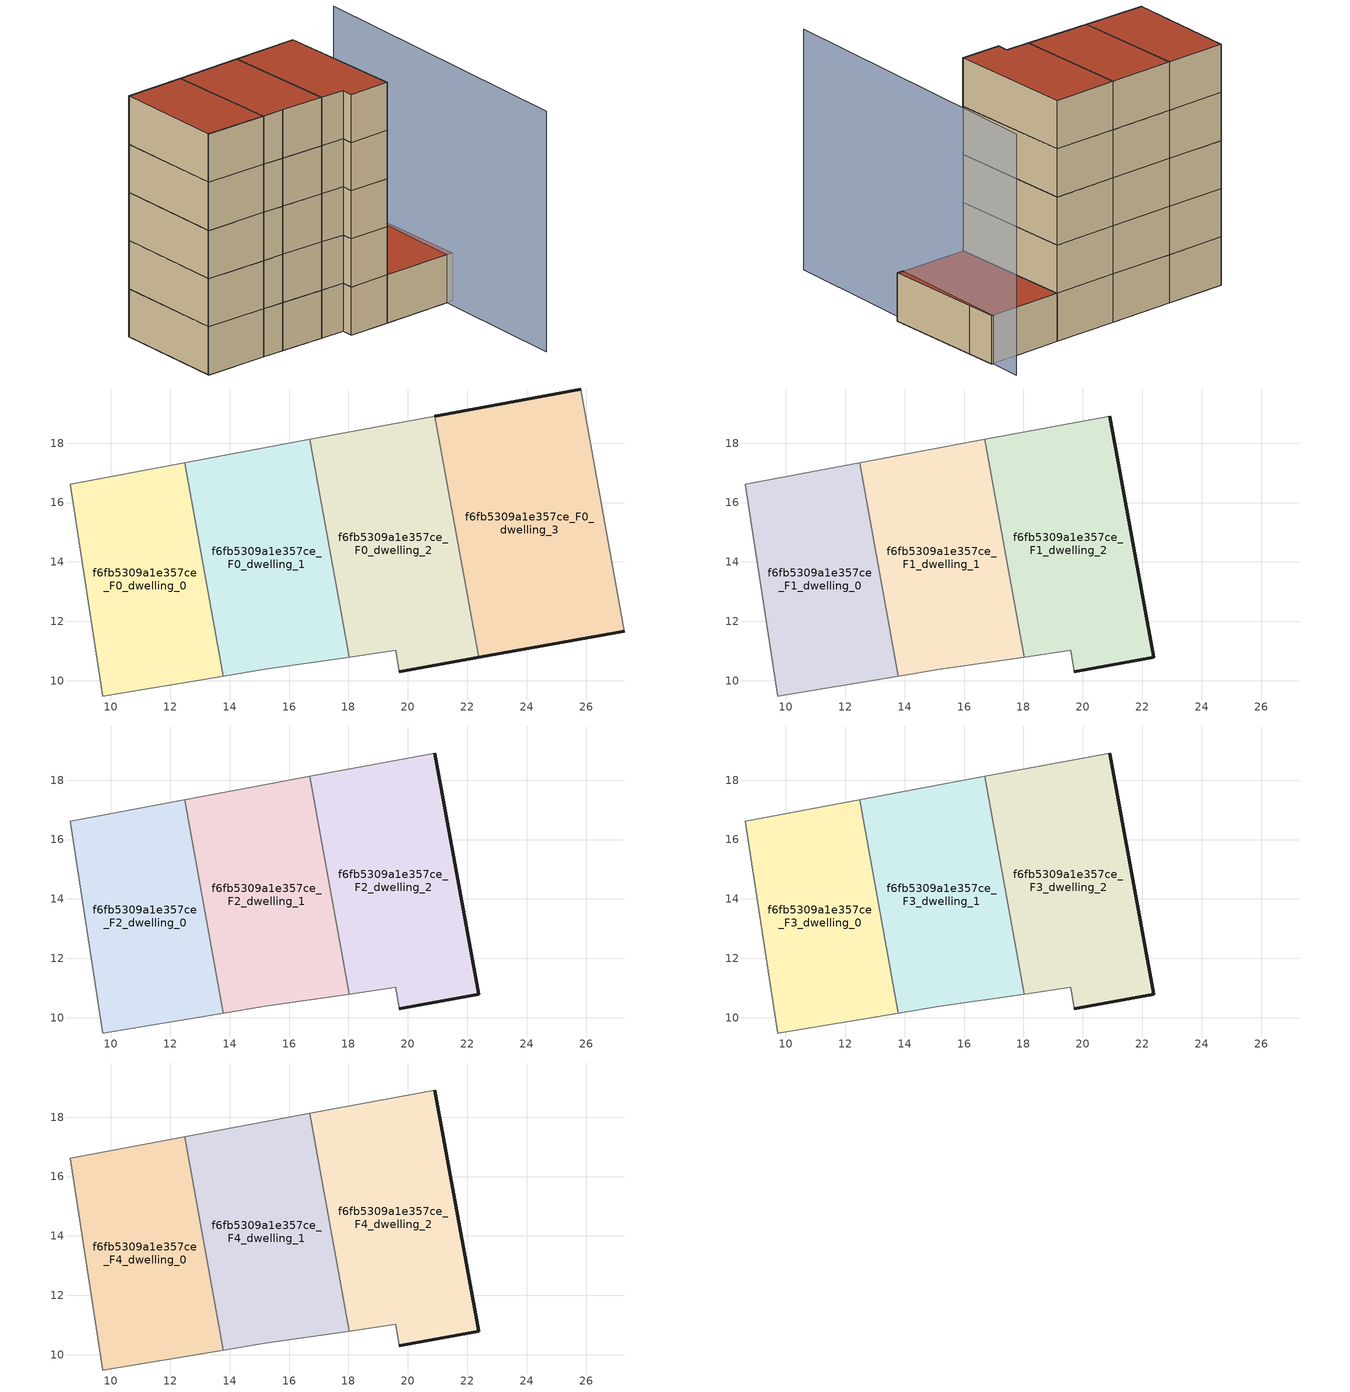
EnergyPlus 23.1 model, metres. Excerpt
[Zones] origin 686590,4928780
f6fb5309a1e357ce_F0_dwelling_0
 floor ground (EU_floor_Construction): 13.78,10.15 12.48,17.34 8.63,16.62 9.72,9.49 z0
 wall adiabatic (EU_wall_Construction): 13.78,10.15 9.72,9.49 8.63,16.62 12.48,17.34 z0:3
 wall to f6fb5309a1e357ce_F0_dwelling_1 (EU_wall_Construction): 12.48,17.34 13.78,10.15 z0:3
f6fb5309a1e357ce_F0_dwelling_1
 floor ground (EU_floor_Construction): 18.03,10.79 16.7,18.12 12.48,17.34 13.78,10.15 15.17,10.38 z0
 wall adiabatic (EU_wall_Construction): 12.48,17.34 16.7,18.12 / 18.03,10.79 15.17,10.38 13.78,10.15 z0:3
 wall to f6fb5309a1e357ce_F0_dwelling_2 (EU_wall_Construction): 16.7,18.12 18.03,10.79 z0:3
f6fb5309a1e357ce_F0_dwelling_2
 floor ground (EU_floor_Construction): 22.38,10.78 20.91,18.91 16.7,18.12 18.03,10.79 19.59,11.02 19.71,10.3 z0
 wall outside (EU_wall_Construction): 22.38,10.78 19.71,10.3 z0:3
 wall adiabatic (EU_wall_Construction): 16.7,18.12 20.91,18.91 / 19.71,10.3 19.59,11.02 18.03,10.79 z0:3
 wall to f6fb5309a1e357ce_F0_dwelling_3 (EU_wall_Construction): 20.91,18.91 22.38,10.78 z0:3
f6fb5309a1e357ce_F0_dwelling_3
 floor ground (EU_floor_Construction): 27.28,11.67 26.15,17.94 25.81,19.82 20.91,18.91 22.38,10.78 z0
 wall outside (EU_wall_Construction): 20.91,18.91 25.81,19.82 / 27.28,11.67 22.38,10.78 z0:3
 wall adiabatic (EU_wall_Construction): 25.81,19.82 26.15,17.94 27.28,11.67 z0:3
 roof outside (EU_roof_Construction): 25.81,19.82 26.15,17.94 27.28,11.67 22.38,10.78 20.91,18.91 z3
f6fb5309a1e357ce_F1_dwelling_0
 floor to f6fb5309a1e357ce_F0_dwelling_0 (EU_floor_Construction): 13.78,10.15 12.48,17.34 8.63,16.62 9.72,9.49 z3
 wall adiabatic (EU_wall_Construction): 13.78,10.15 9.72,9.49 8.63,16.62 12.48,17.34 z3:6
 wall to f6fb5309a1e357ce_F1_dwelling_1 (EU_wall_Construction): 12.48,17.34 13.78,10.15 z3:6
f6fb5309a1e357ce_F1_dwelling_1
 floor to f6fb5309a1e357ce_F0_dwelling_1 (EU_floor_Construction): 18.03,10.79 16.7,18.12 12.48,17.34 13.78,10.15 15.17,10.38 z3
 wall adiabatic (EU_wall_Construction): 12.48,17.34 16.7,18.12 / 18.03,10.79 15.17,10.38 13.78,10.15 z3:6
 wall to f6fb5309a1e357ce_F1_dwelling_2 (EU_wall_Construction): 16.7,18.12 18.03,10.79 z3:6
f6fb5309a1e357ce_F1_dwelling_2
 floor to f6fb5309a1e357ce_F0_dwelling_2 (EU_floor_Construction): 22.38,10.78 20.91,18.91 16.7,18.12 18.03,10.79 19.59,11.02 19.71,10.3 z3
 wall outside (EU_wall_Construction): 20.91,18.91 22.38,10.78 19.71,10.3 z3:6
 wall adiabatic (EU_wall_Construction): 16.7,18.12 20.91,18.91 / 19.71,10.3 19.59,11.02 18.03,10.79 z3:6
f6fb5309a1e357ce_F2_dwelling_0
 floor to f6fb5309a1e357ce_F1_dwelling_0 (EU_floor_Construction): 13.78,10.15 12.48,17.34 8.63,16.62 9.72,9.49 z6
 wall adiabatic (EU_wall_Construction): 13.78,10.15 9.72,9.49 8.63,16.62 12.48,17.34 z6:9
 wall to f6fb5309a1e357ce_F2_dwelling_1 (EU_wall_Construction): 12.48,17.34 13.78,10.15 z6:9
f6fb5309a1e357ce_F2_dwelling_1
 floor to f6fb5309a1e357ce_F1_dwelling_1 (EU_floor_Construction): 18.03,10.79 16.7,18.12 12.48,17.34 13.78,10.15 15.17,10.38 z6
 wall adiabatic (EU_wall_Construction): 12.48,17.34 16.7,18.12 / 18.03,10.79 15.17,10.38 13.78,10.15 z6:9
 wall to f6fb5309a1e357ce_F2_dwelling_2 (EU_wall_Construction): 16.7,18.12 18.03,10.79 z6:9
f6fb5309a1e357ce_F2_dwelling_2
 floor to f6fb5309a1e357ce_F1_dwelling_2 (EU_floor_Construction): 22.38,10.78 20.91,18.91 16.7,18.12 18.03,10.79 19.59,11.02 19.71,10.3 z6
 wall outside (EU_wall_Construction): 20.91,18.91 22.38,10.78 19.71,10.3 z6:9
 wall adiabatic (EU_wall_Construction): 16.7,18.12 20.91,18.91 / 19.71,10.3 19.59,11.02 18.03,10.79 z6:9
f6fb5309a1e357ce_F3_dwelling_0
 floor to f6fb5309a1e357ce_F2_dwelling_0 (EU_floor_Construction): 13.78,10.15 12.48,17.34 8.63,16.62 9.72,9.49 z9
 wall adiabatic (EU_wall_Construction): 13.78,10.15 9.72,9.49 8.63,16.62 12.48,17.34 z9:12
 wall to f6fb5309a1e357ce_F3_dwelling_1 (EU_wall_Construction): 12.48,17.34 13.78,10.15 z9:12
f6fb5309a1e357ce_F3_dwelling_1
 floor to f6fb5309a1e357ce_F2_dwelling_1 (EU_floor_Construction): 18.03,10.79 16.7,18.12 12.48,17.34 13.78,10.15 15.17,10.38 z9
 wall adiabatic (EU_wall_Construction): 12.48,17.34 16.7,18.12 / 18.03,10.79 15.17,10.38 13.78,10.15 z9:12
 wall to f6fb5309a1e357ce_F3_dwelling_2 (EU_wall_Construction): 16.7,18.12 18.03,10.79 z9:12
f6fb5309a1e357ce_F3_dwelling_2
 floor to f6fb5309a1e357ce_F2_dwelling_2 (EU_floor_Construction): 22.38,10.78 20.91,18.91 16.7,18.12 18.03,10.79 19.59,11.02 19.71,10.3 z9
 wall outside (EU_wall_Construction): 20.91,18.91 22.38,10.78 19.71,10.3 z9:12
 wall adiabatic (EU_wall_Construction): 16.7,18.12 20.91,18.91 / 19.71,10.3 19.59,11.02 18.03,10.79 z9:12
f6fb5309a1e357ce_F4_dwelling_0
 floor to f6fb5309a1e357ce_F3_dwelling_0 (EU_floor_Construction): 13.78,10.15 12.48,17.34 8.63,16.62 9.72,9.49 z12
 wall adiabatic (EU_wall_Construction): 13.78,10.15 9.72,9.49 8.63,16.62 12.48,17.34 z12:15
 wall to f6fb5309a1e357ce_F4_dwelling_1 (EU_wall_Construction): 12.48,17.34 13.78,10.15 z12:15
 roof outside (EU_roof_Construction): 12.48,17.34 13.78,10.15 9.72,9.49 8.63,16.62 z15
f6fb5309a1e357ce_F4_dwelling_1
 floor to f6fb5309a1e357ce_F3_dwelling_1 (EU_floor_Construction): 18.03,10.79 16.7,18.12 12.48,17.34 13.78,10.15 15.17,10.38 z12
 wall adiabatic (EU_wall_Construction): 12.48,17.34 16.7,18.12 / 18.03,10.79 15.17,10.38 13.78,10.15 z12:15
 wall to f6fb5309a1e357ce_F4_dwelling_2 (EU_wall_Construction): 16.7,18.12 18.03,10.79 z12:15
 roof outside (EU_roof_Construction): 16.7,18.12 18.03,10.79 15.17,10.38 13.78,10.15 12.48,17.34 z15
f6fb5309a1e357ce_F4_dwelling_2
 floor to f6fb5309a1e357ce_F3_dwelling_2 (EU_floor_Construction): 22.38,10.78 20.91,18.91 16.7,18.12 18.03,10.79 19.59,11.02 19.71,10.3 z12
 wall outside (EU_wall_Construction): 20.91,18.91 22.38,10.78 19.71,10.3 z12:15
 wall adiabatic (EU_wall_Construction): 16.7,18.12 20.91,18.91 / 19.71,10.3 19.59,11.02 18.03,10.79 z12:15
 roof outside (EU_roof_Construction): 20.91,18.91 22.38,10.78 19.71,10.3 19.59,11.02 18.03,10.79 16.7,18.12 z15
shading: 9.72,9.55 19.58,11.06 / 28.08,2.53 25.42,21.91 z0:15
[Building]
EU S2 Campaign: North Axis=0; Terrain=City; Solar Distribution=FullExterior
[Site:Location]
Bologna: Latitude=44.5; Longitude=11.25; Time Zone=1; Elevation=37
[SizingPeriod:WeatherFileDays]
AnnualSizingPeriod: Begin Month=1; Begin Day of Month=1; End Month=12; End Day of Month=31; Day of Week for Start Day=Monday; Use Weather File Daylight Saving Period=No; Use Weather File Rain and Snow Indicators=No
[MATERIAL]
EU_InternalMass_Material: Roughness=MediumRough; Thickness=0.1; Conductivity=1; Density=1800; Specific Heat=900; Thermal Absorptance=0.9; Solar Absorptance=0.7; Visible Absorptance=0.7
[MATERIAL:NOMASS] Roughness=MediumRough; Thermal Absorptance=0.9; Solar Absorptance=0.7; Visible Absorptance=0.7
Name | Thermal Resistance
EU_wall_NoMass | 0.905828
EU_roof_NoMass | 0.37593
EU_floor_NoMass | 0.67114
[CONSTRUCTION]
EU_wall_Construction: EU_wall_NoMass
EU_roof_Construction: EU_roof_NoMass
EU_floor_Construction: EU_floor_NoMass
EU_InternalMass_Construction: EU_InternalMass_Material
[ZONE] Type=1; Multiplier=1; Ceiling Height=autocalculate; Floor Area=autocalculate; Part of Total Floor Area=Yes
Name | Volume
f6fb5309a1e357ce_F0_dwelling_0; f6fb5309a1e357ce_F1_dwelling_0; f6fb5309a1e357ce_F2_dwelling_0; f6fb5309a1e357ce_F3_dwelling_0; f6fb5309a1e357ce_F4_dwelling_0 | 87.3545
f6fb5309a1e357ce_F0_dwelling_1 | 94.9189
f6fb5309a1e357ce_F1_dwelling_1; f6fb5309a1e357ce_F2_dwelling_1; f6fb5309a1e357ce_F3_dwelling_1; f6fb5309a1e357ce_F4_dwelling_1 | 94.9197
f6fb5309a1e357ce_F0_dwelling_2 | 102.235
f6fb5309a1e357ce_F1_dwelling_2; f6fb5309a1e357ce_F2_dwelling_2; f6fb5309a1e357ce_F3_dwelling_2; f6fb5309a1e357ce_F4_dwelling_2 | 102.234
f6fb5309a1e357ce_F0_dwelling_3 | 123.721
[INTERNALMASS] Construction=EU_InternalMass_Construction
Name | Zone or ZoneList | Surface Area
f6fb5309a1e357ce_F0_dwelling_0_EU_InternalMass | f6fb5309a1e357ce_F0_dwelling_0 | 29.1182
f6fb5309a1e357ce_F0_dwelling_1_EU_InternalMass | f6fb5309a1e357ce_F0_dwelling_1 | 31.6397
f6fb5309a1e357ce_F0_dwelling_2_EU_InternalMass | f6fb5309a1e357ce_F0_dwelling_2 | 34.0782
f6fb5309a1e357ce_F0_dwelling_3_EU_InternalMass | f6fb5309a1e357ce_F0_dwelling_3 | 41.2402
f6fb5309a1e357ce_F1_dwelling_0_EU_InternalMass | f6fb5309a1e357ce_F1_dwelling_0 | 34.0188
f6fb5309a1e357ce_F1_dwelling_1_EU_InternalMass | f6fb5309a1e357ce_F1_dwelling_1 | 34.0198
f6fb5309a1e357ce_F1_dwelling_2_EU_InternalMass | f6fb5309a1e357ce_F1_dwelling_2 | 68.039
f6fb5309a1e357ce_F2_dwelling_0_EU_InternalMass | f6fb5309a1e357ce_F2_dwelling_0 | 34.0188
f6fb5309a1e357ce_F2_dwelling_1_EU_InternalMass | f6fb5309a1e357ce_F2_dwelling_1 | 34.0198
f6fb5309a1e357ce_F2_dwelling_2_EU_InternalMass | f6fb5309a1e357ce_F2_dwelling_2 | 68.039
f6fb5309a1e357ce_F3_dwelling_0_EU_InternalMass | f6fb5309a1e357ce_F3_dwelling_0 | 34.0188
f6fb5309a1e357ce_F3_dwelling_1_EU_InternalMass | f6fb5309a1e357ce_F3_dwelling_1 | 34.0198
f6fb5309a1e357ce_F3_dwelling_2_EU_InternalMass | f6fb5309a1e357ce_F3_dwelling_2 | 68.039
f6fb5309a1e357ce_F4_dwelling_0_EU_InternalMass | f6fb5309a1e357ce_F4_dwelling_0 | 34.0188
f6fb5309a1e357ce_F4_dwelling_1_EU_InternalMass | f6fb5309a1e357ce_F4_dwelling_1 | 34.0198
f6fb5309a1e357ce_F4_dwelling_2_EU_InternalMass | f6fb5309a1e357ce_F4_dwelling_2 | 68.039
[OTHEREQUIPMENT] Fuel Type=Electricity; Design Level Calculation Method=Watts/Area; Power per Zone Floor Area=1; Fraction Latent=0; Fraction Radiant=0; Fraction Lost=0; Carbon Dioxide Generation Rate=0; EndUse Subcategory=EU_Step8_InternalGains
Name | Zone or ZoneList or Space or SpaceList | Schedule
EU_Step8_InternalGain_f6fb5309a1e357ce_F0_dwelling_0_f000 | f6fb5309a1e357ce_F0_dwelling_0 | EU_Step8_GainSchedule_f6fb5309a1e357ce_F0_dwelling_0_f000
EU_Step8_InternalGain_f6fb5309a1e357ce_F0_dwelling_1_f000 | f6fb5309a1e357ce_F0_dwelling_1 | EU_Step8_GainSchedule_f6fb5309a1e357ce_F0_dwelling_1_f000
EU_Step8_InternalGain_f6fb5309a1e357ce_F0_dwelling_2_f000 | f6fb5309a1e357ce_F0_dwelling_2 | EU_Step8_GainSchedule_f6fb5309a1e357ce_F0_dwelling_2_f000
EU_Step8_InternalGain_f6fb5309a1e357ce_F0_dwelling_3_f000 | f6fb5309a1e357ce_F0_dwelling_3 | EU_Step8_GainSchedule_f6fb5309a1e357ce_F0_dwelling_3_f000
EU_Step8_InternalGain_f6fb5309a1e357ce_F1_dwelling_0_f000 | f6fb5309a1e357ce_F1_dwelling_0 | EU_Step8_GainSchedule_f6fb5309a1e357ce_F1_dwelling_0_f000
EU_Step8_InternalGain_f6fb5309a1e357ce_F1_dwelling_1_f000 | f6fb5309a1e357ce_F1_dwelling_1 | EU_Step8_GainSchedule_f6fb5309a1e357ce_F1_dwelling_1_f000
EU_Step8_InternalGain_f6fb5309a1e357ce_F1_dwelling_2_f000 | f6fb5309a1e357ce_F1_dwelling_2 | EU_Step8_GainSchedule_f6fb5309a1e357ce_F1_dwelling_2_f000
EU_Step8_InternalGain_f6fb5309a1e357ce_F2_dwelling_0_f000 | f6fb5309a1e357ce_F2_dwelling_0 | EU_Step8_GainSchedule_f6fb5309a1e357ce_F2_dwelling_0_f000
EU_Step8_InternalGain_f6fb5309a1e357ce_F2_dwelling_1_f000 | f6fb5309a1e357ce_F2_dwelling_1 | EU_Step8_GainSchedule_f6fb5309a1e357ce_F2_dwelling_1_f000
EU_Step8_InternalGain_f6fb5309a1e357ce_F2_dwelling_2_f000 | f6fb5309a1e357ce_F2_dwelling_2 | EU_Step8_GainSchedule_f6fb5309a1e357ce_F2_dwelling_2_f000
EU_Step8_InternalGain_f6fb5309a1e357ce_F3_dwelling_0_f000 | f6fb5309a1e357ce_F3_dwelling_0 | EU_Step8_GainSchedule_f6fb5309a1e357ce_F3_dwelling_0_f000
EU_Step8_InternalGain_f6fb5309a1e357ce_F3_dwelling_1_f000 | f6fb5309a1e357ce_F3_dwelling_1 | EU_Step8_GainSchedule_f6fb5309a1e357ce_F3_dwelling_1_f000
EU_Step8_InternalGain_f6fb5309a1e357ce_F3_dwelling_2_f000 | f6fb5309a1e357ce_F3_dwelling_2 | EU_Step8_GainSchedule_f6fb5309a1e357ce_F3_dwelling_2_f000
EU_Step8_InternalGain_f6fb5309a1e357ce_F4_dwelling_0_f000 | f6fb5309a1e357ce_F4_dwelling_0 | EU_Step8_GainSchedule_f6fb5309a1e357ce_F4_dwelling_0_f000
EU_Step8_InternalGain_f6fb5309a1e357ce_F4_dwelling_1_f000 | f6fb5309a1e357ce_F4_dwelling_1 | EU_Step8_GainSchedule_f6fb5309a1e357ce_F4_dwelling_1_f000
EU_Step8_InternalGain_f6fb5309a1e357ce_F4_dwelling_2_f000 | f6fb5309a1e357ce_F4_dwelling_2 | EU_Step8_GainSchedule_f6fb5309a1e357ce_F4_dwelling_2_f000
[ZONEVENTILATION:DESIGNFLOWRATE] Schedule=EU_AlwaysOn; Design Flow Rate Calculation Method=AirChanges/Hour; Air Changes per Hour=0.73129; Ventilation Type=Natural; Fan Pressure Rise=0; Fan Total Efficiency=1; Constant Term Coefficient=1; Temperature Term Coefficient=0; Velocity Term Coefficient=0; Velocity Squared Term Coefficient=0; Minimum Indoor Temperature=-100; Maximum Indoor Temperature=100; Delta Temperature=-100; Minimum Outdoor Temperature=-100; Maximum Outdoor Temperature=100; Maximum Wind Speed=40
Name | Zone or ZoneList or Space or SpaceList
EU_ConstantAir_f6fb5309a1e357ce_F0_dwelling_0 | f6fb5309a1e357ce_F0_dwelling_0
EU_ConstantAir_f6fb5309a1e357ce_F0_dwelling_1 | f6fb5309a1e357ce_F0_dwelling_1
EU_ConstantAir_f6fb5309a1e357ce_F0_dwelling_2 | f6fb5309a1e357ce_F0_dwelling_2
EU_ConstantAir_f6fb5309a1e357ce_F0_dwelling_3 | f6fb5309a1e357ce_F0_dwelling_3
EU_ConstantAir_f6fb5309a1e357ce_F1_dwelling_0 | f6fb5309a1e357ce_F1_dwelling_0
EU_ConstantAir_f6fb5309a1e357ce_F1_dwelling_1 | f6fb5309a1e357ce_F1_dwelling_1
EU_ConstantAir_f6fb5309a1e357ce_F1_dwelling_2 | f6fb5309a1e357ce_F1_dwelling_2
EU_ConstantAir_f6fb5309a1e357ce_F2_dwelling_0 | f6fb5309a1e357ce_F2_dwelling_0
EU_ConstantAir_f6fb5309a1e357ce_F2_dwelling_1 | f6fb5309a1e357ce_F2_dwelling_1
EU_ConstantAir_f6fb5309a1e357ce_F2_dwelling_2 | f6fb5309a1e357ce_F2_dwelling_2
EU_ConstantAir_f6fb5309a1e357ce_F3_dwelling_0 | f6fb5309a1e357ce_F3_dwelling_0
EU_ConstantAir_f6fb5309a1e357ce_F3_dwelling_1 | f6fb5309a1e357ce_F3_dwelling_1
EU_ConstantAir_f6fb5309a1e357ce_F3_dwelling_2 | f6fb5309a1e357ce_F3_dwelling_2
EU_ConstantAir_f6fb5309a1e357ce_F4_dwelling_0 | f6fb5309a1e357ce_F4_dwelling_0
EU_ConstantAir_f6fb5309a1e357ce_F4_dwelling_1 | f6fb5309a1e357ce_F4_dwelling_1
EU_ConstantAir_f6fb5309a1e357ce_F4_dwelling_2 | f6fb5309a1e357ce_F4_dwelling_2
[HVACTEMPLATE:THERMOSTAT] Constant Heating Setpoint=20; Constant Cooling Setpoint=50
EU_HeatOnly_f6fb5309a1e357ce_F0_dwelling_0; EU_HeatOnly_f6fb5309a1e357ce_F0_dwelling_1; EU_HeatOnly_f6fb5309a1e357ce_F0_dwelling_2; EU_HeatOnly_f6fb5309a1e357ce_F0_dwelling_3; EU_HeatOnly_f6fb5309a1e357ce_F1_dwelling_0; EU_HeatOnly_f6fb5309a1e357ce_F1_dwelling_1; EU_HeatOnly_f6fb5309a1e357ce_F1_dwelling_2; EU_HeatOnly_f6fb5309a1e357ce_F2_dwelling_0; EU_HeatOnly_f6fb5309a1e357ce_F2_dwelling_1; EU_HeatOnly_f6fb5309a1e357ce_F2_dwelling_2; EU_HeatOnly_f6fb5309a1e357ce_F3_dwelling_0; EU_HeatOnly_f6fb5309a1e357ce_F3_dwelling_1; EU_HeatOnly_f6fb5309a1e357ce_F3_dwelling_2; EU_HeatOnly_f6fb5309a1e357ce_F4_dwelling_0; EU_HeatOnly_f6fb5309a1e357ce_F4_dwelling_1; EU_HeatOnly_f6fb5309a1e357ce_F4_dwelling_2
[HVACTEMPLATE:ZONE:IDEALLOADSAIRSYSTEM] System Availability Schedule=EU_AlwaysOn; Maximum Heating Supply Air Temperature=50; Minimum Cooling Supply Air Temperature=13; Maximum Heating Supply Air Humidity Ratio=0.0156; Minimum Cooling Supply Air Humidity Ratio=0.0077; Heating Limit=NoLimit; Cooling Limit=NoLimit; Heating Availability Schedule=EU_AlwaysOn; Cooling Availability Schedule=EU_CoolingOff; Dehumidification Control Type=ConstantSensibleHeatRatio; Cooling Sensible Heat Ratio=0.7; Dehumidification Setpoint=60; Humidification Control Type=None; Humidification Setpoint=30; Outdoor Air Method=None; Outdoor Air Flow Rate per Person=0.00944; Outdoor Air Flow Rate per Zone Floor Area=0; Outdoor Air Flow Rate per Zone=0; Demand Controlled Ventilation Type=None; Outdoor Air Economizer Type=NoEconomizer; Heat Recovery Type=None; Sensible Heat Recovery Effectiveness=0.7; Latent Heat Recovery Effectiveness=0.65
Name | Template Thermostat
f6fb5309a1e357ce_F0_dwelling_0 | EU_HeatOnly_f6fb5309a1e357ce_F0_dwelling_0
f6fb5309a1e357ce_F0_dwelling_1 | EU_HeatOnly_f6fb5309a1e357ce_F0_dwelling_1
f6fb5309a1e357ce_F0_dwelling_2 | EU_HeatOnly_f6fb5309a1e357ce_F0_dwelling_2
f6fb5309a1e357ce_F0_dwelling_3 | EU_HeatOnly_f6fb5309a1e357ce_F0_dwelling_3
f6fb5309a1e357ce_F1_dwelling_0 | EU_HeatOnly_f6fb5309a1e357ce_F1_dwelling_0
f6fb5309a1e357ce_F1_dwelling_1 | EU_HeatOnly_f6fb5309a1e357ce_F1_dwelling_1
f6fb5309a1e357ce_F1_dwelling_2 | EU_HeatOnly_f6fb5309a1e357ce_F1_dwelling_2
f6fb5309a1e357ce_F2_dwelling_0 | EU_HeatOnly_f6fb5309a1e357ce_F2_dwelling_0
f6fb5309a1e357ce_F2_dwelling_1 | EU_HeatOnly_f6fb5309a1e357ce_F2_dwelling_1
f6fb5309a1e357ce_F2_dwelling_2 | EU_HeatOnly_f6fb5309a1e357ce_F2_dwelling_2
f6fb5309a1e357ce_F3_dwelling_0 | EU_HeatOnly_f6fb5309a1e357ce_F3_dwelling_0
f6fb5309a1e357ce_F3_dwelling_1 | EU_HeatOnly_f6fb5309a1e357ce_F3_dwelling_1
f6fb5309a1e357ce_F3_dwelling_2 | EU_HeatOnly_f6fb5309a1e357ce_F3_dwelling_2
f6fb5309a1e357ce_F4_dwelling_0 | EU_HeatOnly_f6fb5309a1e357ce_F4_dwelling_0
f6fb5309a1e357ce_F4_dwelling_1 | EU_HeatOnly_f6fb5309a1e357ce_F4_dwelling_1
f6fb5309a1e357ce_F4_dwelling_2 | EU_HeatOnly_f6fb5309a1e357ce_F4_dwelling_2
[SIZING:ZONE] Zone Cooling Design Supply Air Temperature Input Method=SupplyAirTemperature; Zone Cooling Design Supply Air Temperature=13; Zone Heating Design Supply Air Temperature Input Method=SupplyAirTemperature; Zone Heating Design Supply Air Temperature=50; Zone Cooling Design Supply Air Humidity Ratio=0.008; Zone Heating Design Supply Air Humidity Ratio=0.008; Cooling Design Air Flow Method=DesignDay; Cooling Design Air Flow Rate=0; Cooling Minimum Air Flow per Zone Floor Area=0.000762; Cooling Minimum Air Flow=0; Cooling Minimum Air Flow Fraction=0.2; Heating Design Air Flow Method=DesignDay; Heating Design Air Flow Rate=0; Heating Maximum Air Flow per Zone Floor Area=0.002032; Heating Maximum Air Flow=0.141576; Heating Maximum Air Flow Fraction=0.3; Account for Dedicated Outdoor Air System=No; Dedicated Outdoor Air System Control Strategy=NeutralSupplyAir; Dedicated Outdoor Air Low Setpoint Temperature for Design=autosize; Dedicated Outdoor Air High Setpoint Temperature for Design=autosize; Zone Load Sizing Method=Sensible Load Only No Latent Load; Zone Latent Cooling Design Supply Air Humidity Ratio Input Method=HumidityRatioDifference; Zone Cooling Design Supply Air Humidity Ratio Difference=0.005; Zone Latent Heating Design Supply Air Humidity Ratio Input Method=HumidityRatioDifference; Zone Humidification Design Supply Air Humidity Ratio Difference=0.005
f6fb5309a1e357ce_F0_dwelling_0; f6fb5309a1e357ce_F0_dwelling_1; f6fb5309a1e357ce_F0_dwelling_2; f6fb5309a1e357ce_F0_dwelling_3; f6fb5309a1e357ce_F1_dwelling_0; f6fb5309a1e357ce_F1_dwelling_1; f6fb5309a1e357ce_F1_dwelling_2; f6fb5309a1e357ce_F2_dwelling_0; f6fb5309a1e357ce_F2_dwelling_1; f6fb5309a1e357ce_F2_dwelling_2; f6fb5309a1e357ce_F3_dwelling_0; f6fb5309a1e357ce_F3_dwelling_1; f6fb5309a1e357ce_F3_dwelling_2; f6fb5309a1e357ce_F4_dwelling_0; f6fb5309a1e357ce_F4_dwelling_1; f6fb5309a1e357ce_F4_dwelling_2
[SCHEDULE:CONSTANT]
Name | Hourly Value
EU_AlwaysOn | 1
EU_CoolingOff | 0
[SCHEDULE:FILE] Column Number=1; Rows to Skip at Top=0; Number of Hours of Data=8760; Column Separator=Comma; Interpolate to Timestep=No; Minutes per Item=60; Adjust Schedule for Daylight Savings=Yes
Name | File
EU_Step8_GainSchedule_f6fb5309a1e357ce_F0_dwelling_0_f000 | ../../schedules/f6fb5309a1e357ce/f6fb5309a1e357ce_F0_dwelling_0_f000_gain.csv
EU_Step8_GainSchedule_f6fb5309a1e357ce_F0_dwelling_1_f000 | ../../schedules/f6fb5309a1e357ce/f6fb5309a1e357ce_F0_dwelling_1_f000_gain.csv
EU_Step8_GainSchedule_f6fb5309a1e357ce_F0_dwelling_2_f000 | ../../schedules/f6fb5309a1e357ce/f6fb5309a1e357ce_F0_dwelling_2_f000_gain.csv
EU_Step8_GainSchedule_f6fb5309a1e357ce_F0_dwelling_3_f000 | ../../schedules/f6fb5309a1e357ce/f6fb5309a1e357ce_F0_dwelling_3_f000_gain.csv
EU_Step8_GainSchedule_f6fb5309a1e357ce_F1_dwelling_0_f000 | ../../schedules/f6fb5309a1e357ce/f6fb5309a1e357ce_F1_dwelling_0_f000_gain.csv
EU_Step8_GainSchedule_f6fb5309a1e357ce_F1_dwelling_1_f000 | ../../schedules/f6fb5309a1e357ce/f6fb5309a1e357ce_F1_dwelling_1_f000_gain.csv
EU_Step8_GainSchedule_f6fb5309a1e357ce_F1_dwelling_2_f000 | ../../schedules/f6fb5309a1e357ce/f6fb5309a1e357ce_F1_dwelling_2_f000_gain.csv
EU_Step8_GainSchedule_f6fb5309a1e357ce_F2_dwelling_0_f000 | ../../schedules/f6fb5309a1e357ce/f6fb5309a1e357ce_F2_dwelling_0_f000_gain.csv
EU_Step8_GainSchedule_f6fb5309a1e357ce_F2_dwelling_1_f000 | ../../schedules/f6fb5309a1e357ce/f6fb5309a1e357ce_F2_dwelling_1_f000_gain.csv
EU_Step8_GainSchedule_f6fb5309a1e357ce_F2_dwelling_2_f000 | ../../schedules/f6fb5309a1e357ce/f6fb5309a1e357ce_F2_dwelling_2_f000_gain.csv
EU_Step8_GainSchedule_f6fb5309a1e357ce_F3_dwelling_0_f000 | ../../schedules/f6fb5309a1e357ce/f6fb5309a1e357ce_F3_dwelling_0_f000_gain.csv
EU_Step8_GainSchedule_f6fb5309a1e357ce_F3_dwelling_1_f000 | ../../schedules/f6fb5309a1e357ce/f6fb5309a1e357ce_F3_dwelling_1_f000_gain.csv
EU_Step8_GainSchedule_f6fb5309a1e357ce_F3_dwelling_2_f000 | ../../schedules/f6fb5309a1e357ce/f6fb5309a1e357ce_F3_dwelling_2_f000_gain.csv
EU_Step8_GainSchedule_f6fb5309a1e357ce_F4_dwelling_0_f000 | ../../schedules/f6fb5309a1e357ce/f6fb5309a1e357ce_F4_dwelling_0_f000_gain.csv
EU_Step8_GainSchedule_f6fb5309a1e357ce_F4_dwelling_1_f000 | ../../schedules/f6fb5309a1e357ce/f6fb5309a1e357ce_F4_dwelling_1_f000_gain.csv
EU_Step8_GainSchedule_f6fb5309a1e357ce_F4_dwelling_2_f000 | ../../schedules/f6fb5309a1e357ce/f6fb5309a1e357ce_F4_dwelling_2_f000_gain.csv
